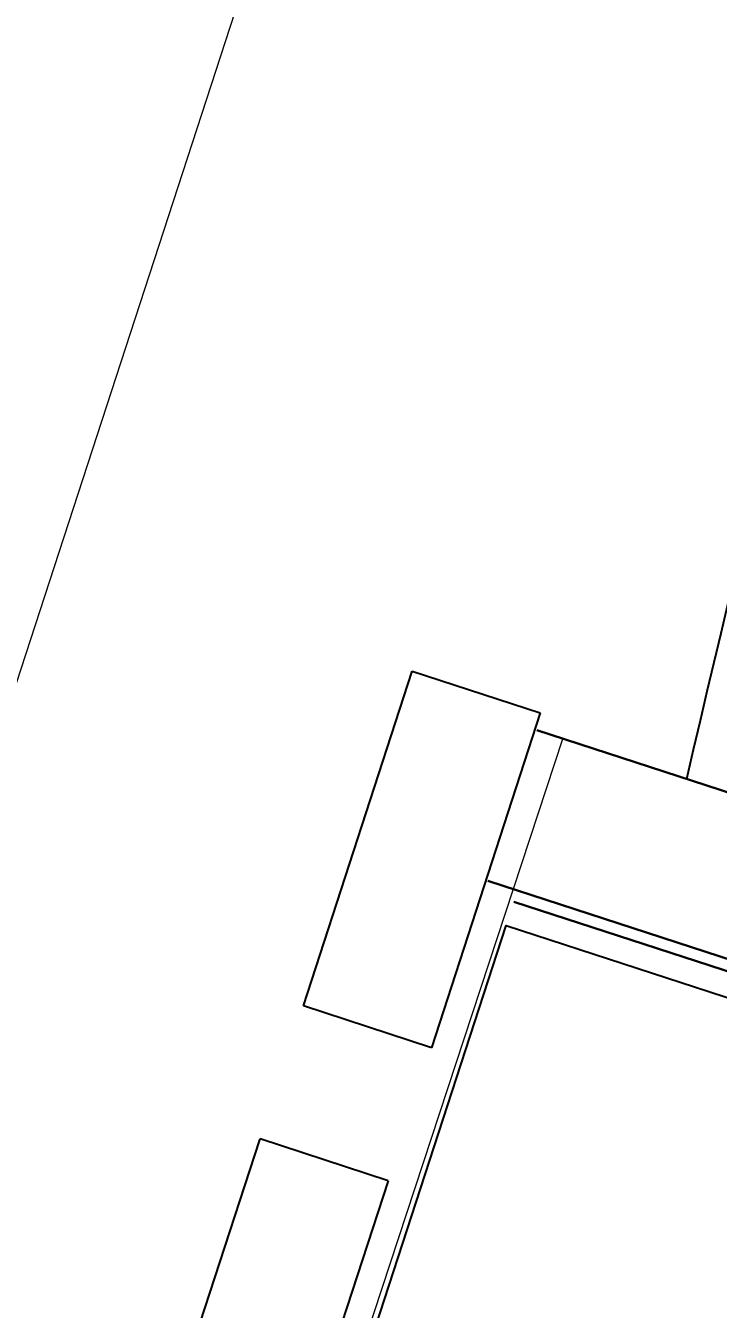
# Model space of a CAD drawing. Header units: metres. Extents: x 329311 to 330425, y 7396637 to 7397287.
# Drawn here: x 329831.03 to 329835.23, y 7397085.59 to 7397093.38 of the extents above; entities that cross this region are included whole.
import ezdxf

# ---------------------------------------------------------------- set-up
doc = ezdxf.new("R2010")
doc.units = ezdxf.units.M
doc.layers.get('0').update_dxf_attribs({"lineweight": 18})
for name, color, linetype, lineweight in [('206_MURO_E_MURO_ARRIMO', 9, 'Continuous', 18), ('LAYER01', 7, 'Continuous', 13), ('LIMAMARROMENOS', 252, 'Continuous', 30), ('PA6_TERRENO', 6, 'Continuous', 18), ('PA6_TEXTO', 3, 'Continuous', 18), ('pisoexterno_ultrafino', 9, 'Continuous', 30)]:
    doc.layers.add(name, color=color, linetype=linetype, lineweight=lineweight)
doc.layers.add('VEGETAIS', color=3, linetype='Continuous')
doc.styles.add('200 Médio', font='arial.ttf', dxfattribs={"height": 0.75})
doc.styles.add('ARIAL', font='ARIAL', dxfattribs={"height": 0.2})
doc.dimstyles.new('AQ250', dxfattribs={"dimscale": 10, "dimtxt": 0.05, "dimasz": 0.03, "dimexe": 0.03, "dimexo": 0.025, "dimgap": 0.025, "dimtad": 1, "dimzin": 0, "dimdsep": 46, "dimtxsty": 'ARIAL', "dimblk": 'ARCHTICK', "dimcen": 0.09, "dimdle": 0.03, "dimclrt": 7, "dimadec": 0, "dimazin": 0, "dimtfac": 1, "dimtix": 1, "dimtmove": 2, "dimatfit": 3, "dimldrblk": 'OPEN90', "dimfxl": 1, "dimtvp": 1, "dimtolj": 1, "dimtzin": 0, "dimarcsym": 0})

# ---------------------------------------------------------------- blocks, each defined once
blk = doc.blocks.new('_ArchTick')
at = {"color": 0, "linetype": 'ByBlock', "const_width": 0.15}
blk.add_lwpolyline([(-0.5, -0.5), (0.5, 0.5)], dxfattribs=at)
blk = doc.blocks.new('*D14')
at = {"layer": 'Defpoints', "color": 0, "transparency": 16777216}
for p in [(329835.2333, 7397102.4533), (329808.0912, 7397027.1536), (329810.4416, 7397026.3875)]:
    blk.add_point(p, dxfattribs=at)
at = {"layer": 'PA6_TEXTO', "color": 0, "lineweight": -2, "transparency": 16777216}
for p, q in [((329832.9758, 7397103.5046), (329807.9982, 7397026.8683)), ((329834.9956, 7397102.5308), (329832.5977, 7397103.3123)), ((329810.2039, 7397026.465), (329807.806, 7397027.2465))]:
    blk.add_line(p, q, dxfattribs=at)
at = {"layer": 'PA6_TEXTO', "color": 0, "lineweight": -2, "transparency": 16777216, "xscale": 0.3, "yscale": 0.3, "zscale": 0.3}
for p, rotation in [((329832.8829, 7397103.2194), 71.94796434931555), ((329808.0912, 7397027.1536), 251.9479643493156)]:
    blk.add_blockref('_ArchTick', p, dxfattribs=dict(at, rotation=rotation))
at = {"layer": 'PA6_TEXTO', "color": 7, "transparency": 16777216, "insert": (329819.8853, 7397065.3826), "char_height": 0.75, "attachment_point": 5, "rotation": 71.94796, "style": '200 Médio'}
blk.add_mtext('\\A1;80.00', dxfattribs=at)
blk = doc.blocks.new('_Open90')
at = {"color": 0, "linetype": 'ByBlock', "lineweight": -2}
for p, q in [((-0.5, 0.5), (0, 0)), ((0, 0), (-1, 0)), ((0, 0), (-0.5, -0.5))]:
    blk.add_line(p, q, dxfattribs=at)

msp = doc.modelspace()

# ---------------------------------------------------------------- linework, layer by layer
at = {"layer": '206_MURO_E_MURO_ARRIMO'}
msp.add_line((329800.5748, 7396996.1142), (329835.2333, 7397102.4533), dxfattribs=at)
at = {"layer": 'LAYER01'}
msp.add_line((329813.4675, 7397025.685), (329834.289, 7397089.0521), dxfattribs=at)
at = {"layer": 'LIMAMARROMENOS'}
for p, q in [((329841.3701, 7397085.7343), (329833.8344, 7397088.1904)), ((329841.2004, 7397085.7148), (329833.993, 7397088.064))]:
    msp.add_line(p, q, dxfattribs=at)
at = {"layer": 'PA6_TERRENO'}
msp.add_lwpolyline([(329810.4416, 7397026.3875), (329835.2333, 7397102.4533), (329895.0034, 7397086.4419), (329868.8226, 7397007.3763)], close=True, dxfattribs=at)
at = {"layer": 'pisoexterno_ultrafino'}
msp.add_line((329838.849, 7397087.5672), (329834.132, 7397089.1033), dxfattribs=at)
at = {"layer": 'VEGETAIS'}
for p, q in [((329832.716, 7397087.4319), (329833.3768, 7397089.461)), ((329833.3768, 7397089.461), (329834.1532, 7397089.2082)), ((329834.1532, 7397089.2082), (329833.4924, 7397087.179)), ((329841.0918, 7397086.8369), (329835.0392, 7397088.8079)), ((329833.4924, 7397087.179), (329832.716, 7397087.4319)), ((329831.0871, 7397082.4298), (329832.4534, 7397086.6254)), ((329833.2298, 7397086.3725), (329832.4534, 7397086.6254)), ((329833.2298, 7397086.3725), (329831.8635, 7397082.177))]:
    msp.add_line(p, q, dxfattribs=at)
msp.add_lwpolyline([(329840.0491, 7397082.7792), (329833.0175, 7397085.0689), (329833.9461, 7397087.9204), (329841.0047, 7397085.6218)], close=True, dxfattribs=at)
msp.add_open_spline([(329841.5948, 7397088.1335), (329840.6524, 7397088.0942), (329837.9235, 7397088.8369), (329837.6749, 7397099.9556), (329835.9303, 7397092.5767), (329835.0392, 7397088.8079)], degree=3, knots=[50.754473, 50.754473, 50.754473, 50.754473, 53.715468, 60.743626, 68.080886, 68.080886, 68.080886, 68.080886], dxfattribs=at)

# ---------------------------------------------------------------- dimensions: what is measured, and where the dimension line sits
at = {"layer": 'PA6_TEXTO'}
dim = msp.add_aligned_dim(p1=(329835.2333, 7397102.4533), p2=(329810.4416, 7397026.3875), distance=-2.4721, dimstyle='AQ250', override={"dimtxsty": '200 Médio'}, dxfattribs=at)
dim.commit()
dim.dimension.update_dxf_attribs({"geometry": '*D14', "text_midpoint": (329819.8853, 7397065.3826)})

doc.saveas('drawing.dxf')
